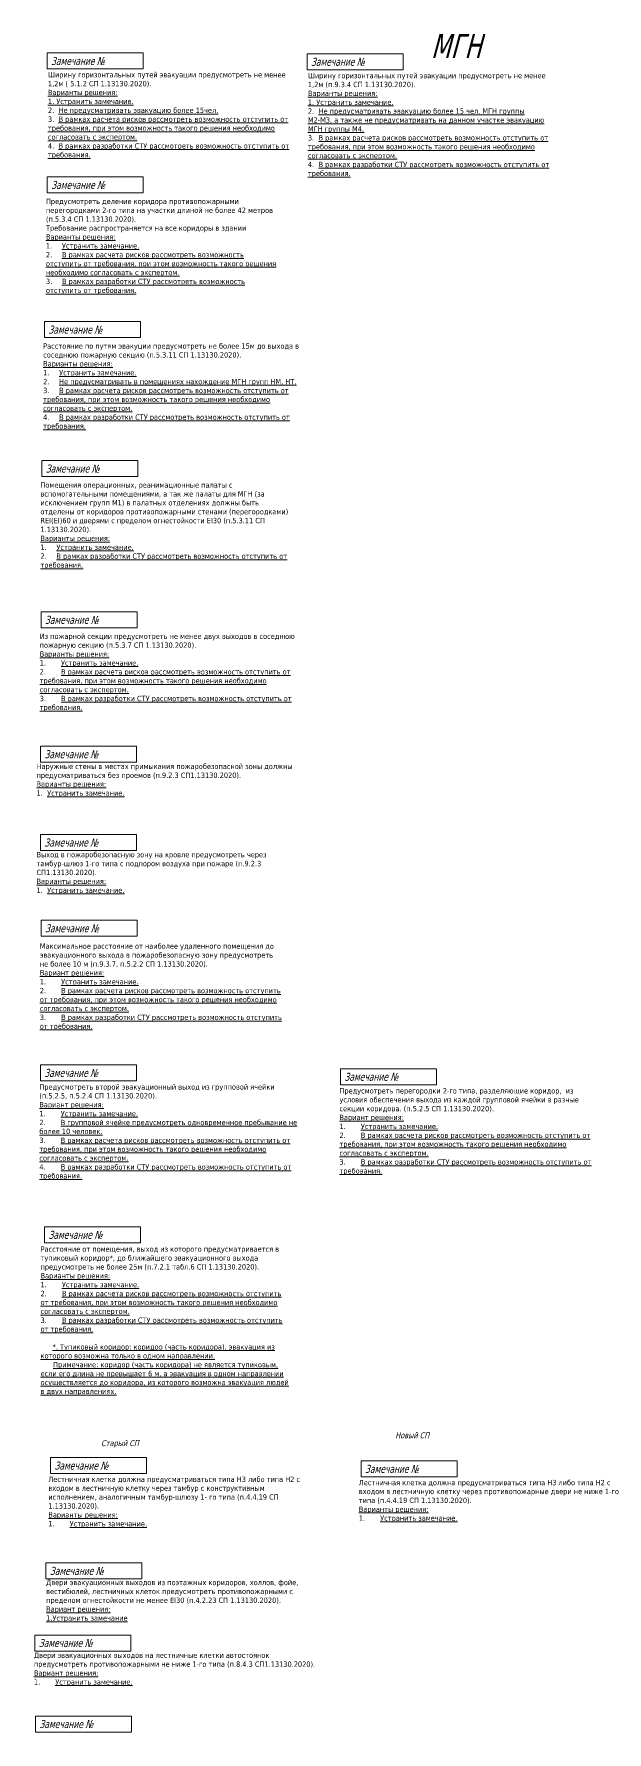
# Model space of a CAD drawing. Header units: millimetres. Extents: x -204396 to 1997851, y -2958255 to 237418.
# Drawn here: x 163219 to 227690, y -2157391 to -1966378 of the extents above; entities that cross this region are included whole.
import ezdxf

# ---------------------------------------------------------------- set-up
doc = ezdxf.new("R2010")
doc.units = ezdxf.units.MM
doc.layers.add('экспертиза', color=1, linetype='Continuous', lineweight=0)
doc.styles.add('ЭКСПЕРТИЗА', font='tahoma.ttf')

msp = doc.modelspace()

# ---------------------------------------------------------------- linework, layer by layer
at = {"layer": 'экспертиза', "lineweight": 0}
for points in [[(164693, -1968516), (175493, -1968516), (175493, -1970316), (164693, -1970316), (164693, -1968516)], [(193938, -1968611), (204738, -1968611), (204738, -1970411), (193938, -1970411), (193938, -1968611)], [(164719, -1982463), (175519, -1982463), (175519, -1984263), (164719, -1984263), (164719, -1982463)], [(164101, -2014369), (174901, -2014369), (174901, -2016169), (164101, -2016169), (164101, -2014369)], [(164025, -2066078), (174825, -2066078), (174825, -2067878), (164025, -2067878), (164025, -2066078)], [(163944, -2082345), (174744, -2082345), (174744, -2084145), (163944, -2084145), (163944, -2082345)], [(197706, -2082783), (208506, -2082783), (208506, -2084583), (197706, -2084583), (197706, -2082783)], [(164412, -2100562), (175212, -2100562), (175212, -2102362), (164412, -2102362), (164412, -2100562)], [(165090, -2126520), (175890, -2126520), (175890, -2128320), (165090, -2128320), (165090, -2126520)], [(200020, -2126890), (210820, -2126890), (210820, -2128690), (200020, -2128690), (200020, -2126890)], [(163391, -2155591), (174191, -2155591), (174191, -2157391), (163391, -2157391), (163391, -2155591)]]:
    msp.add_lwpolyline(points, dxfattribs=at)
at = {"layer": 'экспертиза', "color": 4, "lineweight": 0}
for points in [[(164405, -1998735), (175205, -1998735), (175205, -2000535), (164405, -2000535), (164405, -1998735)], [(164015, -2031384), (174815, -2031384), (174815, -2033184), (164015, -2033184), (164015, -2031384)], [(163955, -2046499), (174755, -2046499), (174755, -2048299), (163955, -2048299), (163955, -2046499)], [(163953, -2056430), (174753, -2056430), (174753, -2058230), (163953, -2058230), (163953, -2056430)], [(164567, -2138366), (175367, -2138366), (175367, -2140166), (164567, -2140166), (164567, -2138366)], [(163318, -2146476), (174118, -2146476), (174118, -2148276), (163318, -2148276), (163318, -2146476)]]:
    msp.add_lwpolyline(points, dxfattribs=at)

# ---------------------------------------------------------------- texts
at = {"layer": 'экспертиза', "color": 2, "lineweight": 0, "style": 'ЭКСПЕРТИЗА', "oblique": 14.99998, "width": 0.8}
for s, height, p in [('МГН', 2700, (207873, -1969078)), ('Новый СП', 675, (203865, -2124348)), ('Старый СП', 675, (170767, -2125227))]:
    msp.add_text(s, height=height, dxfattribs=at).set_placement(p)
at = {"layer": 'экспертиза', "lineweight": 0, "style": 'ЭКСПЕРТИЗА', "oblique": 14.99998, "width": 0.8}
for p in [(165143, -1969866), (194388, -1969961), (165169, -1983813), (164551, -2015719), (164475, -2067428), (164394, -2083695), (198156, -2084133), (164862, -2101912), (165540, -2127870), (200470, -2128240), (163841, -2156941)]:
    msp.add_text('Замечание №', height=900, dxfattribs=at).set_placement(p)
at = {"layer": 'экспертиза', "color": 4, "lineweight": 0, "style": 'ЭКСПЕРТИЗА', "oblique": 14.99998, "width": 0.8}
for p in [(164855, -2000085), (164465, -2032734), (164405, -2047849), (164403, -2057780), (165017, -2139716)]:
    msp.add_text('Замечание №', height=900, dxfattribs=at).set_placement(p)
at = {"layer": 'экспертиза', "color": 4, "lineweight": 0, "ltscale": 100, "style": 'ЭКСПЕРТИЗА', "oblique": 14.99998, "width": 0.8}
msp.add_text('Замечание №', height=900, dxfattribs=at).set_placement((163768, -2147826))
at = {"layer": 'экспертиза', "lineweight": 0, "ltscale": 100, "char_height": 600, "attachment_point": 1, "style": 'ЭКСПЕРТИЗА'}
for s, insert, width in [('Ширину горизонтальных путей эвакуации предусмотреть не менее 1,2м{\\C2; }( 5.1.2 СП 1.13130.2020).\\P\\pt1200;{\\L\\C6;Варианты решения:\\P1. Устранить замечание.\\P\\l2.^I\\LНе предусматривать эвакуацию более 15чел.\\P\\l3.^I\\LВ рамках расчета рисков рассмотреть возможность отступить от требования, при этом возможность такого решения необходимо согласовать с экспертом.\\P\\l4.^I\\LВ рамках разработки СТУ рассмотреть возможность отступить от требования. }', (164793, -1970662), 25996.35), ('Ширину горизонтальных путей эвакуации предусмотреть не менее 1,2м{\\C2; }(п.9.3.4 СП 1.13130.2020).\\P\\pt1200;{\\L\\C6;Варианты решения:\\P1. Устранить замечание.\\P\\l2.^I\\LНе предусматривать эвакуацию более 15 чел. МГН группы М2-М3, а также не предусматривать на данном участке эвакуацию МГН группы М4.\\P\\l3.^I\\LВ рамках расчета рисков рассмотреть возможность отступить от требования, при этом возможность такого решения необходимо согласовать с экспертом.\\P\\l4.^I\\LВ рамках разработки СТУ рассмотреть возможность отступить от требования. }', (194038, -1970757), 25996.35), ('Предусмотреть деление коридора противопожарными перегородками 2-го типа на участки длиной не более 42 метров (п.5.3.4 СП 1.13130.2020).\\PТребование распространяется на все коридоры в здании\\P{\\L\\C6;Варианты решения: \\P\\pt1800;\\l1.^I\\LУстранить замечание.\\P\\l2.^I\\LВ рамках расчета рисков рассмотреть возможность отступить от требования, при этом возможность такого решения необходимо согласовать с экспертом.\\H0.91667x;\\l\\C0;\\P\\H1.09091x;\\C6;3.^I\\LВ рамках разработки СТУ рассмотреть возможность отступить от требования. }', (164567, -1984907), 25154.37), ('Помещения операционных, реанимационные палаты с вспомогательными помещениями, а так же палаты для МГН (за исключением групп М1) в палатных отделениях должны быть отделены от коридоров противопожарными стенами (перегородками) REI(EI)60 и дверями с пределом огнестойкости EI30 (п.5.3.11 СП 1.13130.2020).\\P{\\L\\C6;Варианты решения: \\P\\pt1800;\\l1.^I\\LУстранить замечание.\\P\\l2.^I\\LВ рамках разработки СТУ рассмотреть возможность отступить от требования. }', (163948, -2016813), 27243.81)]:
    msp.add_mtext(s, dxfattribs=dict(at, insert=insert, width=width))
at = {"layer": 'экспертиза', "color": 4, "lineweight": 0, "ltscale": 100, "char_height": 600, "attachment_point": 1, "style": 'ЭКСПЕРТИЗА'}
for s, insert, width in [('Расстояние по путям эвакуции предусмотреть не более 15м до выхода в соседнюю пожарную секцию (п.5.3.11 СП 1.13130.2020).\\P{\\L\\C6;Варианты решения: \\P\\pt1800;\\l1.^I\\LУстранить замечание.\\P\\l2.^I\\LНе предусматривать в помещениях нахождение МГН групп НМ, НТ.\\P\\l3.^I\\LВ рамках расчета рисков рассмотреть возможность отступить от требования, при этом возможность такого решения необходимо согласовать с экспертом.\\P\\l4.^I\\LВ рамках разработки СТУ рассмотреть возможность отступить от требования. }', (164253, -2001178), 28950.26), ('Из пожарной секции предусмотреть не менее двух выходов в соседнюю пожарную секцию (п.5.3.7 СП 1.13130.2020).\\P{\\L\\C6;Варианты решения:\\P\\l1.^I\\LУстранить замечание.\\P\\l2.^I\\LВ рамках расчета рисков рассмотреть возможность отступить от требования, при этом возможность такого решения необходимо согласовать с экспертом.\\P\\l3.^I\\LВ рамках разработки СТУ рассмотреть возможность отступить от требования. }', (163862, -2033828), 28950.26), ('\\pt1200;Наружные стены в местах примыкания пожаробезопасной зоны должны предусматриваться без проемов (п.9.2.3 СП1.13130.2020).{\\L\\C6;\\PВарианты решения:\\P\\l1.^I\\LУстранить замечание.}', (163509, -2048463), 29427.02), ('\\pt1200;Выход в пожаробезопасную зону на кровле предусмотреть через тамбур-шлюз 1-го типа с подпором воздуха при пожаре (п.9.2.3 СП1.13130.2020).{\\L\\C6;\\PВарианты решения:\\P\\l1.^I\\LУстранить замечание.}', (163507, -2058394), 29427.02), ('Двери эвакуационных выходов из поэтажных коридоров, холлов, фойе, вестибюлей, лестничных клеток предусмотреть противопожарными с пределом огнестойкости не менее EI30 (п.4.2.23 СП 1.13130.2020).\\P{\\L\\C6;Вариант решения:\\P1.Устранить замечание }', (164590, -2140267), 29441.35), ('Двери эвакуационных выходов на лестничные клетки автостоянок предусмотреть противопожарными не ниже 1-го типа ({\\A1;п.8.4.3 СП1.13130.2020}).{\\A1;\\P\\L\\C6;Вариант решения:\\P\\l1.^I\\LУстранить замечание.}', (163219, -2148453), 30348.77)]:
    msp.add_mtext(s, dxfattribs=dict(at, insert=insert, width=width))
at = {"layer": 'экспертиза', "lineweight": 0, "ltscale": 100, "transparency": 33554687, "char_height": 600, "attachment_point": 1, "style": 'ЭКСПЕРТИЗА'}
for s, insert, width in [('Максимальное расстояние от наиболее удаленного помещения до эвакуационного выхода в пожаробезопасную зону предусмотреть не более {\\C2;10} м (п.9.3.7, п.5.2.2 СП 1.13130.2020).{\\A1;\\P\\L\\C6;Вариант решения:\\P\\l1.^I\\LУстранить замечание. \\P\\A0;\\l2.^I\\LВ рамках расчета рисков рассмотреть возможность отступить от требования, при этом возможность такого решения необходимо согласовать с экспертом.\\l\\C0;\\P\\C6;3.^I\\LВ рамках разработки СТУ рассмотреть возможность отступить от требования. }', (163880, -2068688), 26101.14), ('Предусмотреть второй эвакуационный выход из групповой ячейки (п.5.2.5, п.5.2.4 СП 1.13130.2020).{\\A1;\\P\\L\\C6;Вариант решения:\\P\\l1.^I\\LУстранить замечание. \\P\\l2.^I\\LВ групповой ячейке предусмотреть одновременное пребывание не более 10 человек.\\P\\A0;\\l3.^I\\LВ рамках расчета рисков рассмотреть возможность отступить от требования, при этом возможность такого решения необходимо согласовать с экспертом.\\l\\C0;\\P\\C6;4.^I\\LВ рамках разработки СТУ рассмотреть возможность отступить от требования. }', (163827, -2084522), 28102.28), ('Предусмотреть перегородки 2-го типа, разделяющие коридор,  из условия обеспечения выхода из каждой групповой ячейки в разные секции коридора. (п.5.2.5 СП 1.13130.2020).{\\A1;\\P\\L\\C6;Вариант решения:\\P\\l1.^I\\LУстранить замечание. \\P\\A0;\\l2.^I\\LВ рамках расчета рисков рассмотреть возможность отступить от требования, при этом возможность такого решения необходимо согласовать с экспертом.\\l\\C0;\\P\\C6;3.^I\\LВ рамках разработки СТУ рассмотреть возможность отступить от требования. }', (197589, -2084961), 28102.28), ('Расстояние от помещения, выход из которого предусматривается в тупиковый коридор*, до ближайшего эвакуационного выхода предусмотреть не более 25м (п.7.2.1 табл.6 СП 1.13130.2020).\\P{\\L\\C6;Варианты решения:\\P\\l1.^I\\LУстранить замечание.\\P\\l2.^I\\LВ рамках расчета рисков рассмотреть возможность отступить от требования, при этом возможность такого решения необходимо согласовать с экспертом.\\H0.91667x;\\l\\C0;\\P\\H1.09091x;\\C6;3.^I\\LВ рамках разработки СТУ рассмотреть возможность отступить от требования. \\P\\P\\pi1350;*. Тупиковый коридор: коридор (часть коридора), эвакуация из которого возможна только в одном направлении.\\P\\pi1417.5;Примечание: коридор (часть коридора) не является тупиковым, если его длина не превышает 6 м, а эвакуация в одном направлении осуществляется до коридора, из которого возможна эвакуация людей в двух направлениях.}', (163961, -2102761), 26836.95), ('Лестничная клетка должна предусматриваться типа Н3 либо типа Н2 с входом в лестничную клетку через тамбур с конструктивным исполнением, аналогичным тамбур-шлюзу 1- го типа (п.4.4.19 СП 1.13130.2020).\\P{\\L\\C6;Варианты решения:\\P\\l1.^I\\LУстранить замечание.}', (164837, -2128658), 28267.99), ('Лестничная клетка должна предусматриваться типа Н3 либо типа Н2 с входом в лестничную клетку через противопожарные двери не ниже 1-го типа (п.4.4.19 СП 1.13130.2020).\\P{\\L\\C6;Варианты решения:\\P\\l1.^I\\LУстранить замечание.}', (199767, -2129029), 28267.99)]:
    msp.add_mtext(s, dxfattribs=dict(at, insert=insert, width=width))

doc.saveas('drawing.dxf')
